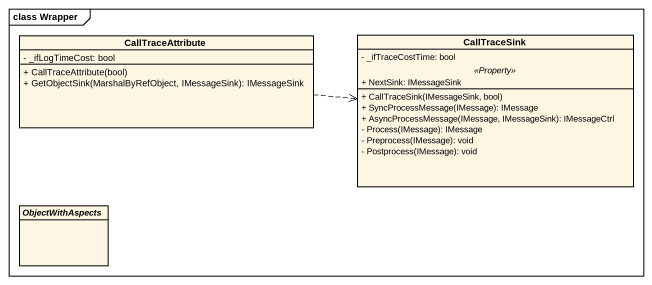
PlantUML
@startuml
mainframe class Wrapper
hide circle
hide empty members
skinparam classAttributeIconSize 0
class CallTraceAttribute {
  - _ifLogTimeCost: bool
  + CallTraceAttribute(bool)
  + GetObjectSink(MarshalByRefObject, IMessageSink): IMessageSink
}
class CallTraceSink {
  - _ifTraceCostTime: bool
  .. <<Property>> ..
  + NextSink: IMessageSink
  --
  + CallTraceSink(IMessageSink, bool)
  + SyncProcessMessage(IMessage): IMessage
  + AsyncProcessMessage(IMessage, IMessageSink): IMessageCtrl
  - Process(IMessage): IMessage
  - Preprocess(IMessage): void
  - Postprocess(IMessage): void
}
abstract class ObjectWithAspects
CallTraceAttribute .right.> CallTraceSink
@enduml
